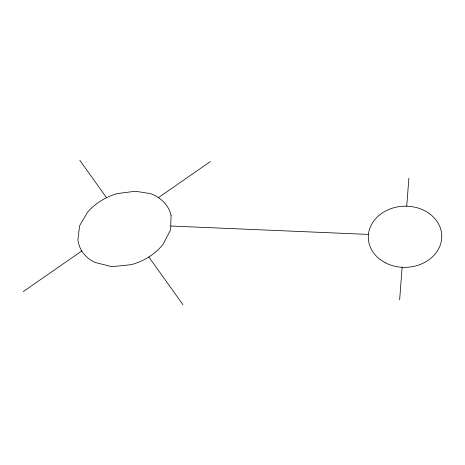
<?xml version="1.0" encoding="UTF-8"?>
<svg xmlns="http://www.w3.org/2000/svg" width="465" height="465" viewBox="0 0 465 465"><rect width="100%" height="100%" fill="white"/><g stroke="black" fill="none" stroke-linecap="round" stroke-linejoin="round"><path stroke-width="0.7" d="M399.644 299.855L402.115 267.282M406.741 206.187L408.863 178.234M23.25 291.619L81.77 250.943M158.425 197.666L210.32 161.593M170.748 226.013L368.443 234.418M79.829 160.32L106.543 197.724M148.846 256.965L182.925 304.68M171.073 215.342L170.632 229.826L163.052 244.346A45.372 35.032 -33.7 0 1 148.835 256.971A50.784 39.037 -33.5 0 1 131.101 264.701L111.838 266.672L94.872 262.405A50.697 38.839 -33.8 0 1 83.264 253.117A45.181 34.59 -34.3 0 1 77.899 239.923L79.567 225.775L87.548 212.243A45.39 34.84 -34.7 0 1 101.091 200.735A51.29 39.56 -34.9 0 1 117.476 193.545L135.466 191.237L150.887 193.707A56.352 43.594 -35.1 0 1 164.314 202.688A45.576 35.288 -34.1 0 1 171.073 215.342M385.502 262.859A36.741 30.585 -1.8 0 0 441.75 237.534A36.741 30.585 -1.8 0 0 387.857 209.889A36.741 30.585 -1.8 0 0 385.502 262.859"/></g></svg>
